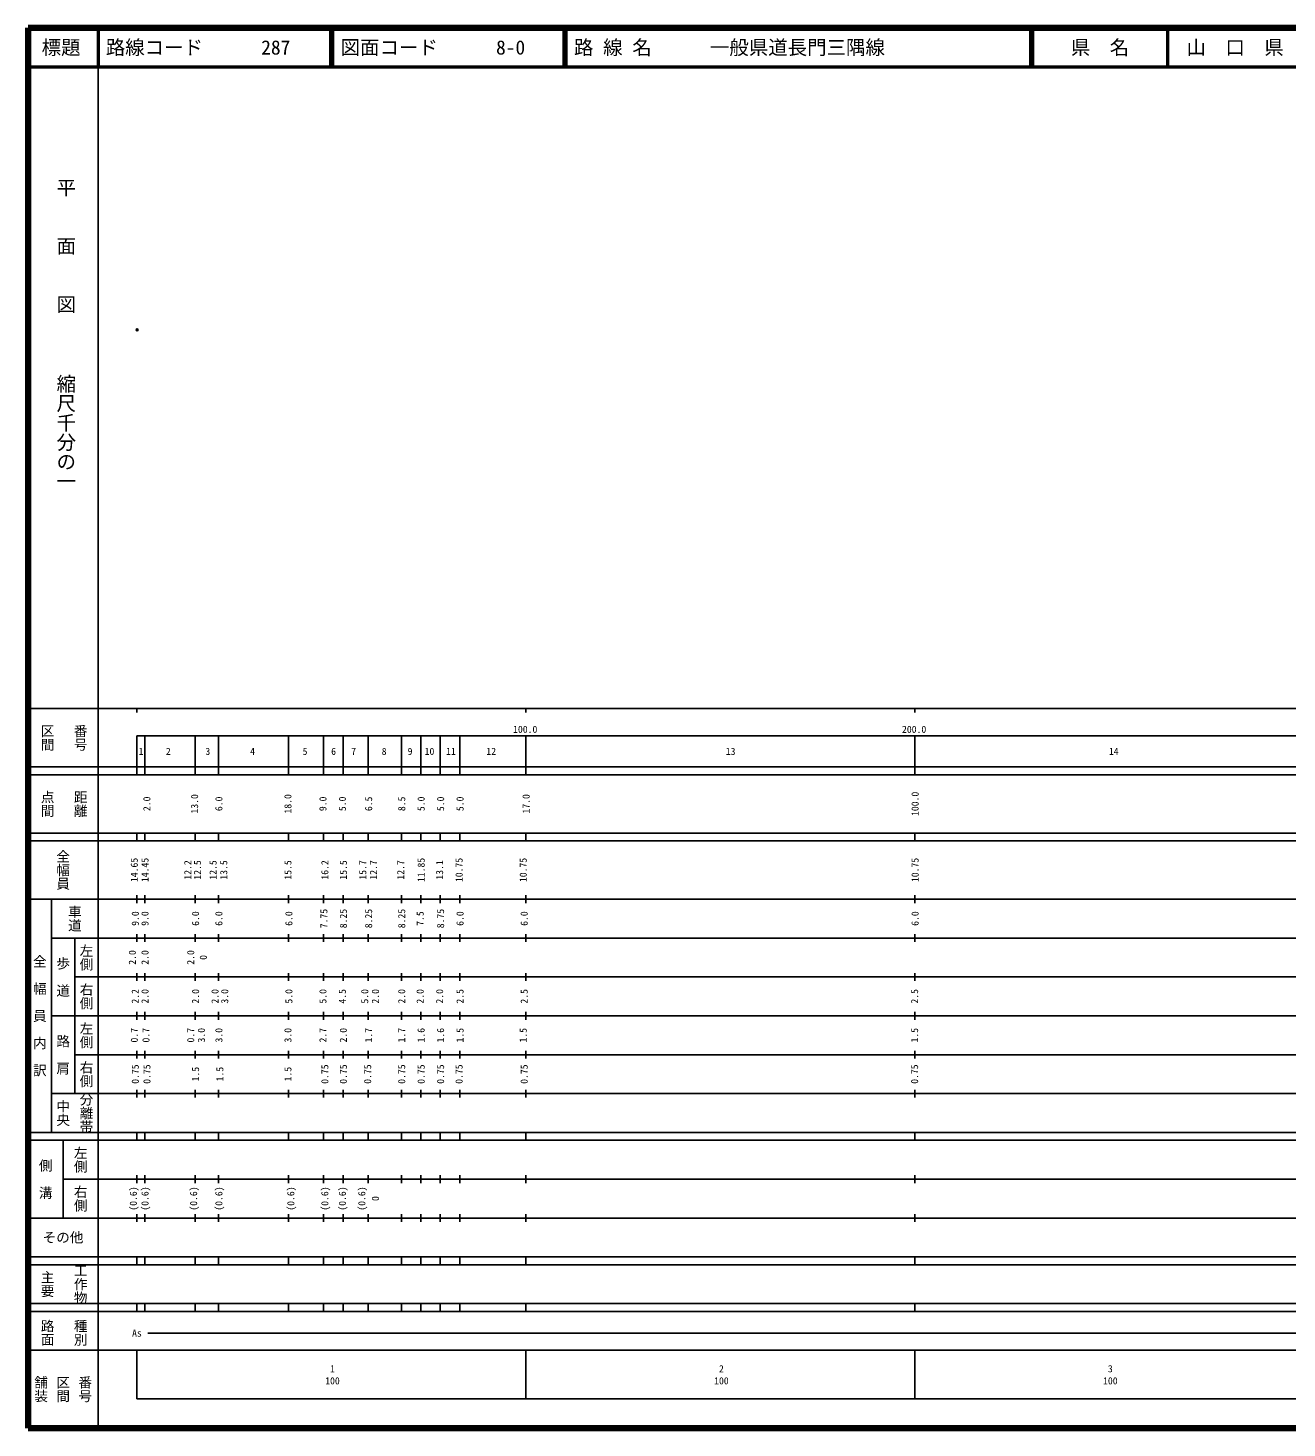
# Model space of a CAD drawing. Units: millimetres on the paper. Extents: x 40 to 680, y 20 to 380.
# Drawn here: x 40 to 363.7, y 20 to 380 of the extents above; entities that cross this region are included whole.
import ezdxf
from ezdxf.enums import TextEntityAlignment as Align

# ---------------------------------------------------------------- set-up
doc = ezdxf.new("R2010")
doc.units = ezdxf.units.MM
doc.header["$PDMODE"] = 32
doc.header["$PDSIZE"] = 0.5
doc.layers.add('M-OTRS', color=6, linetype='Continuous')
for name, color, linetype, lineweight in [('M-TTL', 2, 'Continuous', 140), ('M-TTL-BAND', 7, 'Continuous', 25), ('M-TTL-LINE', 7, 'Continuous', 50), ('M-TTL-TXT', 7, 'Continuous', 13)]:
    doc.layers.add(name, color=color, linetype=linetype, lineweight=lineweight)
doc.styles.add('@ＭＳ ゴシック', font='')
doc.styles.add('ＭＳ ゴシック', font='')
doc.styles.get('@ＭＳ ゴシック').set_extended_font_data('@MS Gothic')
doc.styles.get('ＭＳ ゴシック').set_extended_font_data('MS Gothic')

msp = doc.modelspace()

# ---------------------------------------------------------------- linework, layer by layer
at = {"layer": 'M-OTRS'}
msp.add_point((68.054, 302.409), dxfattribs=at)
at = {"layer": 'M-TTL'}
for p, q in [((40, 380), (40, 20)), ((680, 380), (40, 380)), ((40, 20), (680, 20))]:
    msp.add_line(p, q, dxfattribs=at)
at = {"layer": 'M-TTL-BAND'}
for p, q in [((58, 370), (58, 20)), ((40, 205), (579, 205)), ((68, 205), (68, 204)), ((168, 205), (168, 204)), ((268, 205), (268, 204)), ((68, 198), (579, 198)), ((68, 198), (68, 188)), ((70, 198), (70, 188)), ((83, 198), (83, 188)), ((89, 198), (89, 188)), ((107, 198), (107, 188)), ((116, 198), (116, 188)), ((121, 198), (121, 188)), ((127.5, 198), (127.5, 188)), ((136, 198), (136, 188)), ((141, 198), (141, 188)), ((146, 198), (146, 188)), ((151, 198), (151, 188)), ((168, 198), (168, 188)), ((268, 198), (268, 188)), ((40, 190), (579, 190)), ((40, 188), (579, 188)), ((40, 173), (579, 173)), ((68, 171), (68, 173)), ((70, 173), (70, 171)), ((83, 173), (83, 171)), ((89, 173), (89, 171)), ((107, 173), (107, 171)), ((116, 173), (116, 171)), ((121, 173), (121, 171)), ((127.5, 173), (127.5, 171)), ((136, 173), (136, 171)), ((141, 173), (141, 171)), ((146, 173), (146, 171)), ((151, 173), (151, 171)), ((168, 171), (168, 173)), ((268, 173), (268, 171)), ((40, 171), (579, 171)), ((40, 156), (579, 156)), ((46, 96), (46, 156)), ((68, 155), (68, 157)), ((70, 157), (70, 155)), ((83, 157), (83, 155)), ((89, 157), (89, 155)), ((107, 157), (107, 155)), ((116, 157), (116, 155)), ((121, 157), (121, 155)), ((127.5, 157), (127.5, 155)), ((136, 157), (136, 155)), ((141, 157), (141, 155)), ((146, 157), (146, 155)), ((151, 157), (151, 155)), ((168, 155), (168, 157)), ((268, 157), (268, 155)), ((46, 146), (579, 146)), ((52, 146), (52, 106)), ((68, 145), (68, 147)), ((70, 147), (70, 145)), ((83, 147), (83, 145)), ((89, 147), (89, 145)), ((107, 147), (107, 145)), ((116, 147), (116, 145)), ((121, 147), (121, 145)), ((127.5, 147), (127.5, 145)), ((136, 147), (136, 145)), ((141, 147), (141, 145)), ((146, 147), (146, 145)), ((151, 147), (151, 145)), ((168, 145), (168, 147)), ((268, 147), (268, 145)), ((68, 135), (68, 137)), ((70, 137), (70, 135)), ((83, 137), (83, 135)), ((89, 137), (89, 135)), ((107, 137), (107, 135)), ((116, 137), (116, 135)), ((121, 137), (121, 135)), ((127.5, 137), (127.5, 135)), ((136, 137), (136, 135)), ((141, 137), (141, 135)), ((146, 137), (146, 135)), ((151, 137), (151, 135)), ((168, 135), (168, 137)), ((268, 137), (268, 135)), ((52, 136), (579, 136)), ((46, 126), (579, 126)), ((68, 125), (68, 127)), ((70, 127), (70, 125)), ((83, 127), (83, 125)), ((89, 127), (89, 125)), ((107, 127), (107, 125)), ((116, 127), (116, 125)), ((121, 127), (121, 125)), ((127.5, 127), (127.5, 125)), ((136, 127), (136, 125)), ((141, 127), (141, 125)), ((146, 127), (146, 125)), ((151, 127), (151, 125)), ((168, 125), (168, 127)), ((268, 127), (268, 125)), ((52, 116), (579, 116)), ((68, 115), (68, 117)), ((70, 117), (70, 115)), ((83, 117), (83, 115)), ((89, 117), (89, 115)), ((107, 117), (107, 115)), ((116, 117), (116, 115)), ((121, 117), (121, 115)), ((127.5, 117), (127.5, 115)), ((136, 117), (136, 115)), ((141, 117), (141, 115)), ((146, 117), (146, 115)), ((151, 117), (151, 115)), ((168, 115), (168, 117)), ((268, 117), (268, 115)), ((46, 106), (579, 106)), ((68, 105), (68, 107)), ((70, 107), (70, 105)), ((83, 107), (83, 105)), ((89, 107), (89, 105)), ((107, 107), (107, 105)), ((116, 107), (116, 105)), ((121, 107), (121, 105)), ((127.5, 107), (127.5, 105)), ((136, 107), (136, 105)), ((141, 107), (141, 105)), ((146, 107), (146, 105)), ((151, 107), (151, 105)), ((168, 105), (168, 107)), ((268, 107), (268, 105)), ((40, 96), (579, 96)), ((40, 94), (579, 94)), ((49, 94), (49, 74)), ((68, 94), (68, 96)), ((70, 96), (70, 94)), ((83, 96), (83, 94)), ((89, 96), (89, 94)), ((107, 96), (107, 94)), ((116, 96), (116, 94)), ((121, 96), (121, 94)), ((127.5, 96), (127.5, 94)), ((136, 96), (136, 94)), ((141, 96), (141, 94)), ((146, 96), (146, 94)), ((151, 96), (151, 94)), ((168, 94), (168, 96)), ((268, 96), (268, 94)), ((49, 84), (579, 84)), ((68, 83), (68, 85)), ((70, 85), (70, 83)), ((83, 85), (83, 83)), ((89, 85), (89, 83)), ((107, 85), (107, 83)), ((116, 85), (116, 83)), ((121, 85), (121, 83)), ((127.5, 85), (127.5, 83)), ((136, 85), (136, 83)), ((141, 85), (141, 83)), ((146, 85), (146, 83)), ((151, 85), (151, 83)), ((168, 83), (168, 85)), ((268, 85), (268, 83)), ((40, 74), (579, 74)), ((68, 73), (68, 75)), ((70, 75), (70, 73)), ((83, 75), (83, 73)), ((89, 75), (89, 73)), ((107, 75), (107, 73)), ((116, 75), (116, 73)), ((121, 75), (121, 73)), ((127.5, 75), (127.5, 73)), ((136, 75), (136, 73)), ((141, 75), (141, 73)), ((146, 75), (146, 73)), ((151, 75), (151, 73)), ((168, 73), (168, 75)), ((268, 75), (268, 73)), ((40, 64), (579, 64)), ((40, 62), (579, 62)), ((68, 62), (68, 64)), ((70, 64), (70, 62)), ((83, 64), (83, 62)), ((89, 64), (89, 62)), ((107, 64), (107, 62)), ((116, 64), (116, 62)), ((121, 64), (121, 62)), ((127.5, 64), (127.5, 62)), ((136, 64), (136, 62)), ((141, 64), (141, 62)), ((146, 64), (146, 62)), ((151, 64), (151, 62)), ((168, 62), (168, 64)), ((268, 64), (268, 62)), ((40, 52), (579, 52)), ((68, 50), (68, 52)), ((70, 52), (70, 50)), ((83, 52), (83, 50)), ((89, 52), (89, 50)), ((107, 52), (107, 50)), ((116, 52), (116, 50)), ((121, 52), (121, 50)), ((127.5, 52), (127.5, 50)), ((136, 52), (136, 50)), ((141, 52), (141, 50)), ((146, 52), (146, 50)), ((151, 52), (151, 50)), ((168, 50), (168, 52)), ((268, 52), (268, 50)), ((40, 50), (579, 50)), ((70.805, 44.406), (565.903, 44.406)), ((40, 40), (579, 40)), ((68, 40), (68, 27.5)), ((168, 40), (168, 27.5)), ((268, 40), (268, 27.5)), ((68, 27.5), (579, 27.5))]:
    msp.add_line(p, q, dxfattribs=at)
at = {"layer": 'M-TTL-LINE'}
for p, q in [((58, 380), (58, 370)), ((117.75, 380), (117.75, 370)), ((118.25, 380), (118.25, 370)), ((177.75, 380), (177.75, 370)), ((178.25, 380), (178.25, 370)), ((297.75, 380), (297.75, 370)), ((298.25, 380), (298.25, 370)), ((333, 380), (333, 370)), ((40, 370), (680, 370))]:
    msp.add_line(p, q, dxfattribs=at)

# ---------------------------------------------------------------- texts
at = {"layer": 'M-TTL-BAND', "style": '@ＭＳ ゴシック'}
for s, p in [('平\u3000\u3000面\u3000\u3000図', (49.777, 306.475)), ('縮尺千分の一', (49.777, 261.03))]:
    msp.add_text(s, height=3.666, rotation=270, dxfattribs=at).set_placement(p, align=Align.MIDDLE_RIGHT)
at = {"layer": 'M-TTL-BAND'}
for s, height, rotation, style, p in [('区間', 2.566, 270, '@ＭＳ ゴシック', (45, 197.5)), ('番号', 2.566, 270, '@ＭＳ ゴシック', (53.5, 197.5)), ('点間', 2.566, 270, '@ＭＳ ゴシック', (45, 180.5)), ('距離', 2.566, 270, '@ＭＳ ゴシック', (53.5, 180.5)), ('2.0', 1.833, 90, 'ＭＳ ゴシック', (70.549, 180.5)), ('13.0', 1.833, 90, 'ＭＳ ゴシック', (82.819, 180.5)), ('6.0', 1.833, 90, 'ＭＳ ゴシック', (89.069, 180.5)), ('18.0', 1.833, 90, 'ＭＳ ゴシック', (106.819, 180.5)), ('9.0', 1.833, 90, 'ＭＳ ゴシック', (115.82, 180.5)), ('5.0', 1.833, 90, 'ＭＳ ゴシック', (120.82, 180.5)), ('6.5', 1.833, 90, 'ＭＳ ゴシック', (127.57, 180.5)), ('8.5', 1.833, 90, 'ＭＳ ゴシック', (136.07, 180.5)), ('5.0', 1.833, 90, 'ＭＳ ゴシック', (141.071, 180.5)), ('5.0', 1.833, 90, 'ＭＳ ゴシック', (146.071, 180.5)), ('5.0', 1.833, 90, 'ＭＳ ゴシック', (151.071, 180.5)), ('17.0', 1.833, 90, 'ＭＳ ゴシック', (168.068, 180.5)), ('100.0', 1.833, 90, 'ＭＳ ゴシック', (268.075, 180.5)), ('全幅員', 2.566, 270, '@ＭＳ ゴシック', (49, 163.5)), ('14.65', 1.833, 90, 'ＭＳ ゴシック', (67.318, 163.5)), ('14.45', 1.833, 90, 'ＭＳ ゴシック', (70.068, 163.5)), ('12.2', 1.833, 90, 'ＭＳ ゴシック', (81.068, 163.5)), ('12.5', 1.833, 90, 'ＭＳ ゴシック', (83.569, 163.5)), ('12.5', 1.833, 90, 'ＭＳ ゴシック', (87.569, 163.5)), ('13.5', 1.833, 90, 'ＭＳ ゴシック', (90.319, 163.5)), ('15.5', 1.833, 90, 'ＭＳ ゴシック', (106.819, 163.5)), ('16.2', 1.833, 90, 'ＭＳ ゴシック', (116.32, 163.5)), ('15.5', 1.833, 90, 'ＭＳ ゴシック', (121.07, 163.5)), ('15.7', 1.833, 90, 'ＭＳ ゴシック', (126.07, 163.5)), ('12.7', 1.833, 90, 'ＭＳ ゴシック', (128.82, 163.5)), ('12.7', 1.833, 90, 'ＭＳ ゴシック', (135.82, 163.5)), ('11.85', 1.833, 90, 'ＭＳ ゴシック', (141.071, 163.5)), ('13.1', 1.833, 90, 'ＭＳ ゴシック', (145.821, 163.5)), ('10.75', 1.833, 90, 'ＭＳ ゴシック', (150.821, 163.5)), ('10.75', 1.833, 90, 'ＭＳ ゴシック', (167.318, 163.5)), ('10.75', 1.833, 90, 'ＭＳ ゴシック', (268.075, 163.5)), ('車道', 2.566, 270, '@ＭＳ ゴシック', (52, 151)), ('9.0', 1.833, 90, 'ＭＳ ゴシック', (67.568, 151)), ('9.0', 1.833, 90, 'ＭＳ ゴシック', (70.068, 151)), ('6.0', 1.833, 90, 'ＭＳ ゴシック', (83.069, 151)), ('6.0', 1.833, 90, 'ＭＳ ゴシック', (89.069, 151)), ('6.0', 1.833, 90, 'ＭＳ ゴシック', (107.069, 151)), ('7.75', 1.833, 90, 'ＭＳ ゴシック', (116.07, 151)), ('8.25', 1.833, 90, 'ＭＳ ゴシック', (121.07, 151)), ('8.25', 1.833, 90, 'ＭＳ ゴシック', (127.57, 151)), ('8.25', 1.833, 90, 'ＭＳ ゴシック', (136.07, 151)), ('7.5', 1.833, 90, 'ＭＳ ゴシック', (140.821, 151)), ('8.75', 1.833, 90, 'ＭＳ ゴシック', (146.071, 151)), ('6.0', 1.833, 90, 'ＭＳ ゴシック', (151.071, 151)), ('6.0', 1.833, 90, 'ＭＳ ゴシック', (167.568, 151)), ('6.0', 1.833, 90, 'ＭＳ ゴシック', (268.075, 151)), ('左側', 2.566, 270, '@ＭＳ ゴシック', (55, 141)), ('全\u3000幅\u3000員\u3000内\u3000訳', 2.566, 270, '@ＭＳ ゴシック', (43, 126)), ('歩\u3000道', 2.566, 270, '@ＭＳ ゴシック', (49, 136)), ('2.0', 1.833, 90, 'ＭＳ ゴシック', (66.818, 141)), ('2.0', 1.833, 90, 'ＭＳ ゴシック', (70.068, 141)), ('2.0', 1.833, 90, 'ＭＳ ゴシック', (81.818, 141)), ('0', 1.833, 90, 'ＭＳ ゴシック', (85.069, 141)), ('右側', 2.566, 270, '@ＭＳ ゴシック', (55, 131)), ('2.2', 1.833, 90, 'ＭＳ ゴシック', (67.568, 131)), ('2.0', 1.833, 90, 'ＭＳ ゴシック', (70.068, 131)), ('2.0', 1.833, 90, 'ＭＳ ゴシック', (83.069, 131)), ('2.0', 1.833, 90, 'ＭＳ ゴシック', (88.069, 131)), ('3.0', 1.833, 90, 'ＭＳ ゴシック', (90.569, 131)), ('5.0', 1.833, 90, 'ＭＳ ゴシック', (107.069, 131)), ('5.0', 1.833, 90, 'ＭＳ ゴシック', (115.82, 131)), ('4.5', 1.833, 90, 'ＭＳ ゴシック', (120.82, 131)), ('5.0', 1.833, 90, 'ＭＳ ゴシック', (126.57, 131)), ('2.0', 1.833, 90, 'ＭＳ ゴシック', (129.32, 131)), ('2.0', 1.833, 90, 'ＭＳ ゴシック', (136.07, 131)), ('2.0', 1.833, 90, 'ＭＳ ゴシック', (140.821, 131)), ('2.0', 1.833, 90, 'ＭＳ ゴシック', (145.821, 131)), ('2.5', 1.833, 90, 'ＭＳ ゴシック', (151.071, 131)), ('2.5', 1.833, 90, 'ＭＳ ゴシック', (167.568, 131)), ('2.5', 1.833, 90, 'ＭＳ ゴシック', (267.95, 131)), ('左側', 2.566, 270, '@ＭＳ ゴシック', (55, 121)), ('0.7', 1.833, 90, 'ＭＳ ゴシック', (67.318, 121)), ('0.7', 1.833, 90, 'ＭＳ ゴシック', (70.318, 121)), ('0.7', 1.833, 90, 'ＭＳ ゴシック', (81.818, 121)), ('3.0', 1.833, 90, 'ＭＳ ゴシック', (84.569, 121)), ('3.0', 1.833, 90, 'ＭＳ ゴシック', (89.069, 121)), ('3.0', 1.833, 90, 'ＭＳ ゴシック', (106.819, 121)), ('2.7', 1.833, 90, 'ＭＳ ゴシック', (115.82, 121)), ('2.0', 1.833, 90, 'ＭＳ ゴシック', (121.07, 121)), ('1.7', 1.833, 90, 'ＭＳ ゴシック', (127.57, 121)), ('1.7', 1.833, 90, 'ＭＳ ゴシック', (136.07, 121)), ('1.6', 1.833, 90, 'ＭＳ ゴシック', (141.071, 121)), ('1.6', 1.833, 90, 'ＭＳ ゴシック', (146.071, 121)), ('1.5', 1.833, 90, 'ＭＳ ゴシック', (151.071, 121)), ('1.5', 1.833, 90, 'ＭＳ ゴシック', (167.318, 121)), ('1.5', 1.833, 90, 'ＭＳ ゴシック', (267.95, 121)), ('路\u3000肩', 2.566, 270, '@ＭＳ ゴシック', (49, 116)), ('右側', 2.566, 270, '@ＭＳ ゴシック', (55, 111)), ('0.75', 1.833, 90, 'ＭＳ ゴシック', (67.568, 111)), ('0.75', 1.833, 90, 'ＭＳ ゴシック', (70.568, 111)), ('1.5', 1.833, 90, 'ＭＳ ゴシック', (83.069, 111)), ('1.5', 1.833, 90, 'ＭＳ ゴシック', (89.319, 111)), ('1.5', 1.833, 90, 'ＭＳ ゴシック', (106.819, 111)), ('0.75', 1.833, 90, 'ＭＳ ゴシック', (116.32, 111)), ('0.75', 1.833, 90, 'ＭＳ ゴシック', (121.07, 111)), ('0.75', 1.833, 90, 'ＭＳ ゴシック', (127.32, 111)), ('0.75', 1.833, 90, 'ＭＳ ゴシック', (136.07, 111)), ('0.75', 1.833, 90, 'ＭＳ ゴシック', (141.071, 111)), ('0.75', 1.833, 90, 'ＭＳ ゴシック', (146.071, 111)), ('0.75', 1.833, 90, 'ＭＳ ゴシック', (150.821, 111)), ('0.75', 1.833, 90, 'ＭＳ ゴシック', (167.568, 111)), ('0.75', 1.833, 90, 'ＭＳ ゴシック', (267.95, 111)), ('分離帯', 2.566, 270, '@ＭＳ ゴシック', (55, 101)), ('中央', 2.566, 270, '@ＭＳ ゴシック', (49, 101)), ('左側', 2.566, 270, '@ＭＳ ゴシック', (53.5, 89)), ('側\u3000溝', 2.566, 270, '@ＭＳ ゴシック', (44.5, 84)), ('右側', 2.566, 270, '@ＭＳ ゴシック', (53.5, 79)), ('(0.6)', 1.833, 90, 'ＭＳ ゴシック', (67.068, 79)), ('(0.6)', 1.833, 90, 'ＭＳ ゴシック', (70.068, 79)), ('(0.6)', 1.833, 90, 'ＭＳ ゴシック', (82.569, 79)), ('(0.6)', 1.833, 90, 'ＭＳ ゴシック', (89.069, 79)), ('(0.6)', 1.833, 90, 'ＭＳ ゴシック', (107.569, 79)), ('(0.6)', 1.833, 90, 'ＭＳ ゴシック', (116.32, 79)), ('(0.6)', 1.833, 90, 'ＭＳ ゴシック', (120.82, 79)), ('(0.6)', 1.833, 90, 'ＭＳ ゴシック', (125.82, 79)), ('0', 1.833, 90, 'ＭＳ ゴシック', (129.32, 79)), ('工作物', 2.566, 270, '@ＭＳ ゴシック', (53.5, 57)), ('主要', 2.566, 270, '@ＭＳ ゴシック', (45, 57)), ('路面', 2.566, 270, '@ＭＳ ゴシック', (45, 44.5)), ('種別', 2.566, 270, '@ＭＳ ゴシック', (53.5, 44.5)), ('舗装', 2.566, 270, '@ＭＳ ゴシック', (43.333, 30)), ('区間', 2.566, 270, '@ＭＳ ゴシック', (49, 30)), ('番号', 2.566, 270, '@ＭＳ ゴシック', (54.667, 30))]:
    msp.add_text(s, height=height, rotation=rotation, dxfattribs=dict(at, style=style)).set_placement(p, align=Align.MIDDLE_CENTER)
at = {"layer": 'M-TTL-BAND', "style": 'ＭＳ ゴシック'}
for s, p in [('100.0', (167.844, 198.195)), ('200.0', (267.844, 198.195))]:
    msp.add_text(s, height=1.833, dxfattribs=at).set_placement(p, align=Align.BOTTOM_CENTER)
for s, height, p in [('1', 1.833, (69.067, 194)), ('2', 1.833, (76.067, 194)), ('3', 1.833, (86.234, 194)), ('4', 1.833, (97.735, 194)), ('5', 1.833, (111.235, 194)), ('6', 1.833, (118.569, 194)), ('7', 1.833, (123.736, 194)), ('8', 1.833, (131.569, 194)), ('9', 1.833, (138.236, 194)), ('10', 1.833, (143.236, 194)), ('11', 1.833, (148.736, 194)), ('12', 1.833, (159.097, 194)), ('13', 1.833, (220.665, 194)), ('14', 1.833, (319.168, 194)), ('その他', 2.566, (49, 69)), ('As', 1.833, (68.006, 44.406)), ('1', 1.833, (118.288, 35.238)), ('2', 1.833, (218.288, 35.238)), ('3', 1.833, (318.288, 35.238)), ('100', 1.833, (118.288, 32.131)), ('100', 1.833, (218.288, 32.131)), ('100', 1.833, (318.288, 32.131))]:
    msp.add_text(s, height=height, dxfattribs=at).set_placement(p, align=Align.MIDDLE_CENTER)
at = {"layer": 'M-TTL-TXT', "style": 'ＭＳ ゴシック'}
for s, p in [('標題', (48.5, 375)), ('県\u3000名', (315.625, 375)), ('山\u3000口\u3000県', (350.375, 375))]:
    msp.add_text(s, height=3.666, dxfattribs=at).set_placement(p, align=Align.MIDDLE_CENTER)
for s, p in [('路線コード      287', (60, 375)), ('図面コード      8-0', (120.38, 375)), ('路 線 名      一般県道長門三隅線', (180.38, 375))]:
    msp.add_text(s, height=3.666, dxfattribs=at).set_placement(p, align=Align.MIDDLE_LEFT)

doc.saveas('drawing.dxf')
